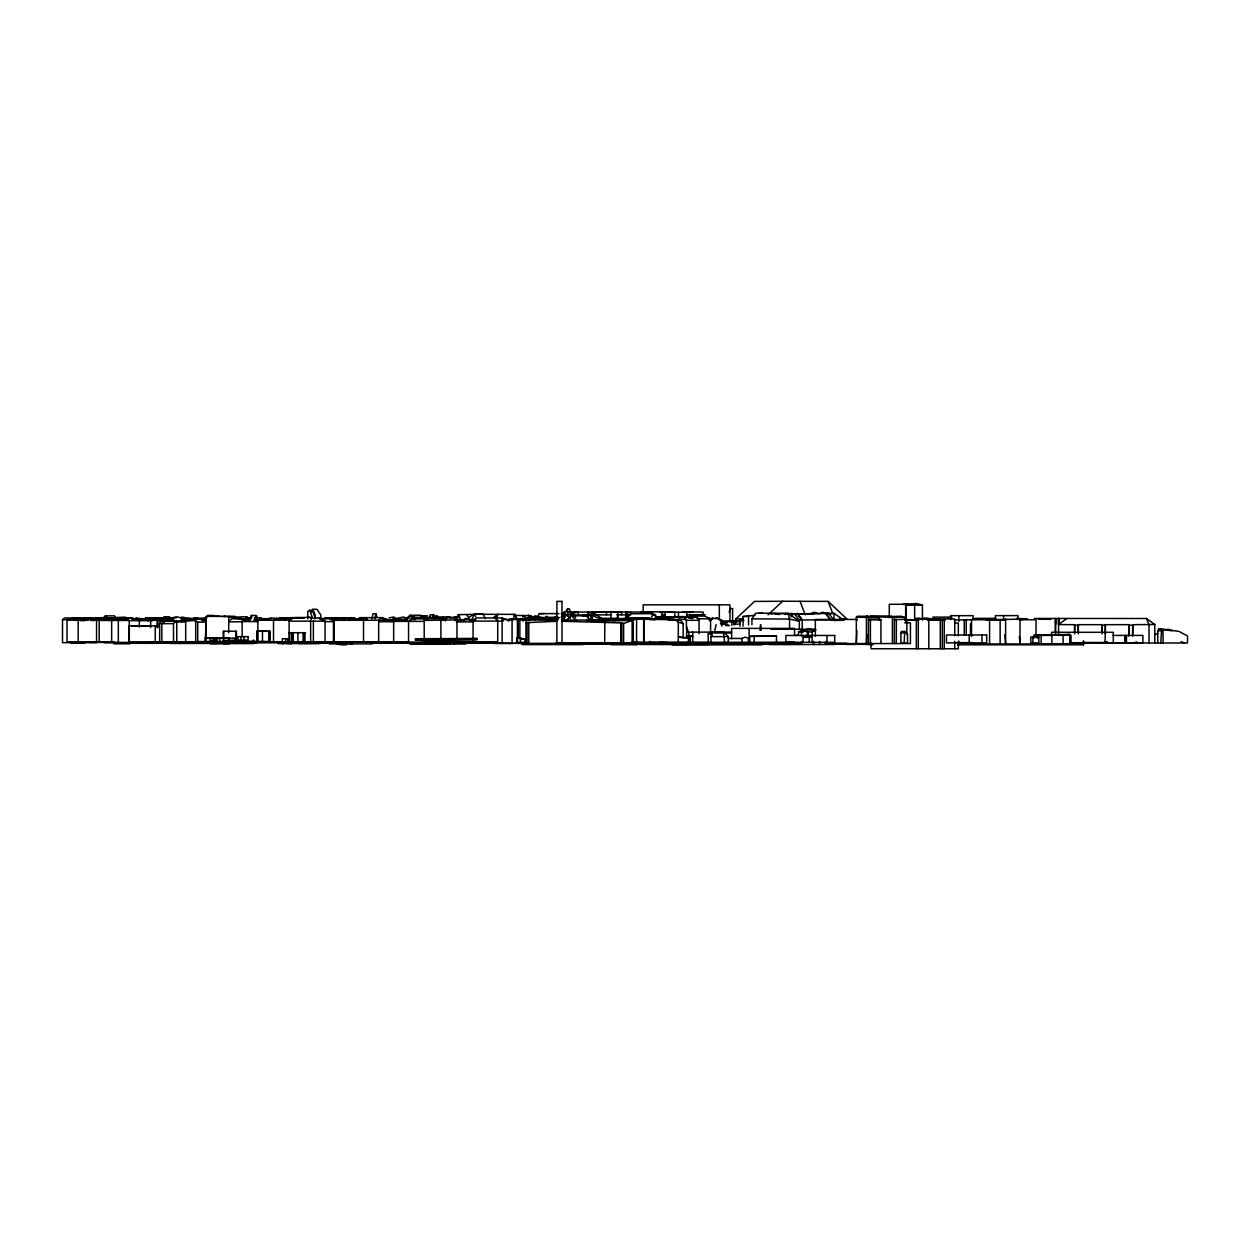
<?xml version="1.0" encoding="UTF-8"?>
<svg xmlns="http://www.w3.org/2000/svg" width="1250" height="1250" viewBox="0 0 1250 1250"><rect width="100%" height="100%" fill="white"/><g stroke="black" fill="none" stroke-linecap="round" stroke-linejoin="round"><path stroke-width="1.5" d="M1058.641 624.188L1058.703 618.5M1055.359 631.766L1055.547 618.5L1055.625 624.188M157.5 627.562L157.641 620.328L176.75 621.094L176.75 642.031M834.062 613.344L833.906 620.562L843.875 620.25L834.062 613.344L796.797 613.797M686.547 636.297L686.781 626.969L689.547 636.297L689.547 642.641L650.922 642.641M856.906 630.859L856.328 643.562L856.328 617.312L857.406 616.234L901.812 616.547M521 619.391L524.516 618.266L539.688 618.359L539.312 617.453L541.156 617.453L542.969 619.5M866.844 634.547L866.422 643.562L866.422 616.469L867.516 616.469M760.016 630.266L760.594 624.609L761.156 630.266M617.016 620.25L617.844 614.797M729.219 612.359L729.969 608.562L732.609 608.562L732.609 621.828M374.844 618.828L375.922 613.734L373.031 613.734L371.922 618.891M714.469 632.141L716.109 624.609M567.828 615.75L567.531 608.797L569.281 608.766L571.469 614.469M254.016 620.641L254.844 617.609L254.844 621.328M255.391 620.953L255.844 615.469L256.781 615.984L256.781 621.516M249.875 620.469L251.312 615.469L255.844 615.469M517.109 638.062L516.703 642.359L524.891 642.359L524.891 639.094L517.109 638.062L524.891 639.094M521.156 639.344L521.562 638.062M246.484 617.5L246.75 616.672L235.906 617.156M562.047 617.328L563.188 614.266L564.297 614.266L563.984 611.922L562.297 614.703M343.672 618.219L351.812 617.625M545.219 619.078L546.281 616.297L547.75 617.828M546.344 617.828L546.938 616.297M710.938 642.609L710.938 636.625L712.891 631.891L723.484 631.953L728.297 636.625L728.297 642.609M311.641 612.109L312.828 609.297L316.984 609.297L320.797 614.922L320.797 618.781M495.766 618.328L497.969 614.297M512.828 619.484L515.047 614.359L473.422 614.297L468.969 617.531M472.188 615.203L472.516 614.438L458.359 614.625L455.281 620.703M540.328 619.859L540.953 618.438L545.328 618.422L544.672 619.859M904.141 643.172L904.766 631.438L907.516 634.266L907.516 643.172L900.906 643.172L900.906 632.688L901.469 631.438L904.766 631.438M495.484 619.156L497.484 614.641L493.469 617.531M471.203 621.203L474.453 613.953L482.984 613.953L485.266 618.609M1101.906 632.359L1102.172 624.672L1078.359 624.672L1078.094 632.359M1074.438 632.359L1074.703 624.672L1058.562 624.578L1058.562 633.797M1105.094 642.766L1105.375 624.672L1129.109 624.672L1129.109 635.688M1128.844 635.922L1129.109 624.672M1132.484 635.922L1132.75 624.672L1154.781 624.5L1154.781 643.031M1157.781 643L1157.781 630.734L1158.656 628.938L1161.641 628.938L1160.766 643M159.297 627.438L159.297 623.797L162.328 623.797L164.172 620.125L165.391 620.609L162.719 623.016M501.813 618.703L502.187 617.984L509.203 620.469M563.125 620.312L566.203 614.516L573.375 614.516L575.688 617.609M537.078 617.828L539.328 613.625L544.328 613.609M537.078 619.156L538.359 616.812L539.5 617.828M538.422 617.828L538.984 616.812M650.281 619.578L653.5 613.719L657.469 618.922M627.75 618.094L630.219 613.719L653.5 613.719M159.297 623.797L161.422 620.125L164.172 620.125M392.047 620.625L390.359 620.516L410.812 620.578L412.656 615.859L413.844 615.859L415.219 619.5M561.516 618.875L564.297 614.266M567.531 608.797L563.859 614.469L563.859 619.281M751.938 618.859L755.609 613.234L788.109 613.234L799.344 621.297L789.547 619.047L751.938 618.859L751.938 624.719M463.75 621.219L465.719 618.234L466.781 619.047M790.938 616.953L793.047 613.859L794.438 613.734L799.344 620.156L799.344 628.953M408.797 618.469L410.484 616.016M825.531 613.281L828.188 612.75L833.828 620.094L830.875 620.062L825.531 613.281L830.875 620.062M235.656 618.203L235 616.516L208.484 616.344L206.016 617.453L205.422 641.781M255.391 617.156L255.047 621.328M173.5 642.031L173.5 623.625L175.969 620.703M161.844 642.031L161.844 623.656L164.531 620.703L165.391 621.109L163.094 622.281M242.125 636.359L242.125 621.594L244.891 618.75L246.859 620.531M690.891 618.359L693.031 616.094L704.5 616.094L710.578 618.781L710.578 633.812M473.078 642.766L473.078 621.078L476.094 617.922L502.187 617.984M867.516 616.234L866.422 617.328L856.328 617.312M203.703 619.172L207.562 615.406L213.922 615.422M782.562 601.281L754.547 601.406L735.906 618.859L735.906 622.5M768.078 614.766L782.594 601.25L828.125 601.391L846.828 618.859L839.797 618.859M103.016 617.969L105.406 615.844L114.312 615.844L117.016 618.484M565.625 620.875L571.266 615.844L586.438 615.844L591 620.828L586.438 615.844M564.469 620.938L568.094 619.703M461.484 620.375L459.766 619.531L456.969 621.953L473.078 621.859L475.703 619.531L424.203 620.422L424.203 642.266M96.75 642.656L62.5 642.656L62.5 619.719L64.469 618.016L72.109 617.922M169.359 620.891L171.531 619L173.844 619.781M556.281 614.75L557.547 613.672M404.125 620.203L410.125 615.25L421.031 615.25L424.391 618.047M96.297 619.016L97.734 617.859M496.375 642.125L333.469 642.062L333.469 620.297L378.672 620.266L381.969 617.641L385.516 620.562L382.375 620.562M363.531 642.125L363.531 620.266L366.844 617.641M424.203 620.422L426.578 618.562L443.281 618.562L445.719 620.219L443.5 620.25M443.281 618.562L440.906 620.406L440.906 642.359M916.359 620.406L918.312 618.922L954.75 618.938L954.75 635.703M942.297 620.406L944.25 618.938L944.25 648.75M247.953 619.75L250.594 617.797M594.812 613.844L592.391 615.609L582.094 615.578L594.812 613.844L604.531 620.297M286.781 619.062L281.406 618.781M572.641 613.312L577.156 611.688M1058.562 624.578L1066.906 618.5M94.297 619.594L96.641 617.922L98.922 619.578M709.438 620.469L713.062 617.906L710.578 620.484L709.438 620.469L709.438 618.531M393.656 642.125L393.656 621.375L408.547 621.375L412.031 618.906L427.672 618.906M543.469 619.391L546.328 617.406L558.953 617.406M343.547 619.797L346.344 617.938L354.469 617.938L357.297 619.703M665.688 618.344L667.594 617.25L673.109 617.469M621.812 643.359L621.812 622.938L561.734 621.266M250.375 619.219L231.656 618.75L228.734 621.891L242.125 621.719L245.578 619.656L248.125 620.641M654.453 619.719L656.156 618.797L680.234 619.906L683.156 623.516L683.156 637.781L690.234 637.781L690.234 642.484L631.109 642.484M385.156 620.25L386.469 619.562M393.656 621.375L400.688 620.594M408.547 642.203L408.547 621.375L410.375 620.422M133.016 619.797L136.281 618.109L141.859 618.703M257.828 641.812L257.828 620.25L261.312 618.469L263.734 619.562M340.766 619.125L343.922 617.547M795.547 635.594L798.484 634.953L798.484 631.906L802.156 630.078L815.812 630.078L812.141 631.906L807.406 631.969L804.562 630.719L801.469 632.266L801.469 636.141M808.297 635.312L808.297 631.969L805.453 630.719L801.469 632.266M188.922 620.688L191.891 619.203L197.75 622.125L205.406 622.172M314.797 616.969L312.391 610.25L309.734 610.25L307.812 611.203L307.812 618.875M278.312 642.406L284.25 642L282.828 643.703L278.312 643.422L278.312 642.406L284.25 642M157.344 619.438L159.719 618.375M534.734 619.516L539.312 617.453M811.5 613.781L814.062 612.234L816.969 613M273.516 641.812L273.516 620.141L277.219 618.516M273.516 620.141L289.109 620.125L292.797 618.516M537.281 618.875L539.297 618.016M708.203 633.906L711.203 632.953L708.203 633.906L708.203 642.625L761.344 642.766M363.531 620.297L366.703 618.969M546.797 618.453L548.609 620.812M1154.797 634.734L1157.781 633.484M1158.656 628.938L1166.094 630L1168.109 629.156L1172.141 630.844M728.422 638.453L741.938 638.453L745.203 637.094L748.453 638.453L748.453 642.266M643.656 642.484L643.656 619.156L680.234 619.906M228.453 641.75L231.562 640.5M1103.75 643L1107.281 641.594M221.016 642.141L224.078 640.969M440.906 620.594L443.625 619.578L445.469 620.859M266.484 619.484L270.922 617.891L284.312 619.094M620.734 643.359L620.734 623.312L623.625 623.438L632.125 620.406L632.125 643.359M620.734 623.312L621.812 622.938M880.922 643.562L880.922 619.797L878.969 619.828L878.969 617.547L876.969 616.469M151.016 618.438L148.031 619.469L148.031 621.094M139.328 627.031L139.328 619.531L160.062 619.469L163.031 618.438L165.422 620.203M529.797 619.547L533.781 618.266M185.453 620.781L192.344 619.625M868.422 619.828L880.391 619.344M456.594 616.672L453.875 617.594L457.625 617.672M278.312 643.422L284.25 643.016M985.953 619.766L1019.984 619.141L1019.984 643.969L1019.359 636.531M552.172 618.062L555.312 617.031M532.375 618.719L533.672 618.297M648.953 619.422L650.875 618.812M894.375 619.766L906.875 619.141L906.875 634.172M1133.219 643L1136.766 641.875M670.234 617.938L674.625 616.578L687.609 616.656M686.719 614.938L704.891 615.031M606.25 620.594L609.922 619.469L613.828 620.625L595.781 620.625L590.922 619.469L586.547 620.547L606.25 620.594L606.25 619.719L610.219 618.812M528.781 643.359L528.781 623.062L527.094 623.531L527.094 643.359M625.375 619.734L632.969 619.734L632.891 642.484M360.641 619.516L363.672 618.688M655.5 618.984L660.297 618.203L660.297 619.062M655.938 619.375L660.297 618.203M645.766 619.516L649.234 617.891L625.844 617.891M666.172 617.234L662.953 618.094L677.438 617.234L656.25 617.328L659.828 618.125M612.016 619.531L615.031 618.734L600.984 618.766M723.344 623.609L720.578 623.609L727.25 622.953M110.078 620.281L113.109 619.188L113.109 620.281L94.641 619.969M358.391 619.297L363.281 618.5L366.75 619.359M347.906 619.562L353.906 618.5L357.25 619.328M181.562 617L193.688 619.422M166.625 619.203L176.469 616.766L191.094 620.219M689.844 615.031L704.891 614.562M770.906 614.188L774.312 613.359L779.266 614.547M632.969 619.734L634.859 619.75M995.422 619.766L1005.625 619.766L964.266 619.75L964.266 635.031M606.797 620.469L611.844 619.375L615.172 620.734M522.672 619.391L532.266 617.25L559.031 617.828M280.219 618.812L279.203 619.062M388.938 617.984L393.406 617L398.75 619.25L407.312 619.25M397.672 618.266L403.5 617L407.109 618.5M110.359 617.688L102.469 618.328L104.859 618.328M103.75 619.391L106.375 618.828L113.109 620.281M281.75 618.797L286.344 618.438M917.875 618.547L919 618.297M928.281 618.297L923.922 618.344M534.406 619.484L539.688 618.359M357.609 619.375L362.359 618.375M386.453 620.734L391.109 619.75L394.781 620.547M442.156 618.031L450 617.281L443.641 618.078M424.297 617.594L413.078 617.469L442.031 618.031M434.5 617.594L450 617.281M661.625 615.641L664.984 614.953L661.625 614.953M786.594 614.312L791.234 613.359L797 614.516M532.578 619.328L537.578 618.297M139.328 619.531L160.219 619.797M561.984 620.656L569.016 620.656M902.688 604.516C909.266 602.062 915.641 606.391 922.438 604.984L922.438 620.094M911.109 604.391L916.156 603.406L922.438 604.984M157.234 627.609L157.234 620.406L162.828 619.812M669.203 620.281L674.875 620L670.219 620M429.406 617.969L424.391 618.125M743.047 626.219L743.047 616.484L755 615.328M739.969 626.203L739.969 620.359L743.156 619.828M221.094 637.859L219.609 638L229.594 637.875L214.469 638.656L214.469 641.516M870.578 616.609L902.906 617.156M325.078 621.156L319.453 617.766L313.75 618.359L309.859 617.281L292.578 617.766L289.109 621.156L325.078 621.156L325.078 642.562M214.469 638.656L219.609 637.938L219.609 641.75M332.125 618.391L340.922 618.203M609.609 619.484L618.641 618.328L601.266 618.328M609.312 619.375L614.656 618.766M696.703 617.031L699.078 620.297L686.406 620.328L684.047 617.016L678.234 617.594L696.703 617.031L684.047 617.016M149.125 641.969L195.719 641.969L195.719 620.438L174.703 621.484L174.703 620.594L177.516 621.859L175.484 621.844M796.125 613.859L797.469 613.734L802.234 620.203L799.344 620.156M720.578 623.609L723.094 622.969M614.766 620.609L632.125 620.406M440.516 617.734L443.656 618.078L439.609 617.734L443.641 617.484M625.078 619.406L647.953 619.156M803.047 642.297L803.047 637.359L805.922 637.141L812.094 637.141L812.094 642.297M117.484 619.766L126.266 619.078L129.281 620.656L151.125 620.609L147.062 619.188M134.219 619.297L137.109 619.078L140.156 620.672L137.438 619.656M803.047 637.359L812.094 637.141M618.328 619.078L628.266 618.312L606.375 619.109L627.328 618.766M749.766 642.156L749.766 636.422L754.203 636.094L776.484 636.094L776.484 642.156M776.484 636.094L749.766 636.422M415.469 639.016L477.094 638.547L477.094 639.562L415.469 640.031L415.469 639.016L421.953 638.656L477.094 638.547M545.953 621.172L543.703 618.328L509.531 619.109L508.297 621.172M513.297 619.109L531.703 618.891L528.219 619.109M1069.781 634.469L1041.156 634.891L1041.156 643.875L1069.781 643.875L1069.781 634.469L1063.094 634.938L1063.094 643.875M532.109 619.109L543.703 618.328M1052.719 634.891L1051.859 634.938L1051.859 643.875M450 618.031L458.969 617.438M668.922 619.734L686.406 619.359L686.406 628.875M107.719 620.406L118.328 619.812L118.328 642.391M655.422 617.766L662.188 617.656M415.469 640.031L477.094 639.562M283.266 642.641L289.75 642.297M636.594 619.156L636.531 642.484L632.469 642.234L661.734 642.688L661.734 641.672M201.312 619.094L203.172 619M424.906 615.875L427.5 615.75M112.953 617.828L125.781 617.328M410.812 618.984L412 618.938M235.656 617.109L227.859 616.516L235 616.516M927.141 618.75L928.281 618.719M105.422 618.109L113.062 617.875M896.766 616.625L901.812 616.469L902.906 617.453M260.906 618.906L269.078 618.688M463.969 619.375L468.094 619.281M905.562 605.203L914.641 604.984L905.984 604.922M556.578 621.312L525.984 622.672L528.781 623.062M659.812 612.375L673.469 612.172M683.219 612.016L692.969 611.875M261.516 619.156L269.875 619.031M435.766 615.828L437.328 615.812L438.891 618.047M909.531 620.188L918.125 620.141M80.172 620.547L83.875 620.516M342.219 618.219L335.438 618.422L341.594 618.219M720.906 623.328L729.406 625.578L725.875 625.562M342.641 643.391C332.109 642.859 340.844 645.641 346.672 644.438L346.672 643.422L342.641 643.391L342.641 644.406M421.344 616L424.375 615.984L420.641 615.984M361.594 619.328L357.109 619.359L363 618.125L366.672 618.938M435.797 618.031L433.25 617.953L433.25 614.859M654.922 619.609L649.766 619.578M279.188 619.062L276.547 619.078M281.75 619.062L284.797 618.781M557.641 619.297L552.75 619.312L546.328 617.406M913.609 620.172L918.484 620.172L905.281 620.188M939.844 620.172L944.719 620.172L927.5 620.031M733.391 624.125L739.469 624.109M212.469 638.156L215.984 638.156L215.984 641.75L213.172 640.312M673.266 612.203L669.906 612.016M686.719 615.031L686.719 612.25L669.906 612.219L674.75 612.25M789.906 614.531L793.453 614.516M224.406 616.422L225.484 616.438M561.094 617.031L564.953 617.016M655.719 616.922L662.266 616.906M537.625 617.375L531.219 617.375L535.453 615.828L538.203 616.797M156.5 619.359L167.016 619.328M138.016 619.156L148.328 619.172M188.359 619.109L191.781 619.109M91.156 620.844L91.156 619.672L93.125 619.672M137.797 619.328L146.391 619.328M358.203 619.375L359.812 619.375M599.922 619.281L604.984 619.281M797.234 613.203L802.234 619.938L830.875 619.875M184.828 621.484L174.703 621.484M242.125 621.594L257.828 621.578M161.844 623.656L173.5 623.625M205.312 637.734L215.984 638.156L205.312 637.734L205.312 641.75M208.938 638.172L236.234 638.469L236.234 641.75M889.281 617.734L889.281 604.281L905.641 604.281L906.297 619.734M906.297 604.891L914.641 604.891L914.641 619.781M640.969 612L652.297 612.141L652.297 615.016L655.719 615.016L655.719 618.688M564.891 612.062L565.797 612.062M568.672 612.062L642.188 612M682.281 612.016L703.062 612.016L703.062 615.016M591.797 612.156L621.562 612.156M652.297 612.141L640.969 611.75M569.531 612.578L576.266 612.578M539.328 613.625L558.953 613.609M561.172 613.672L564.812 613.672M774.094 613.781L813.641 613.781M593.953 614.875L610.875 614.875M616.656 614.797L625.891 614.797M570.016 615L588.938 615M627.234 614.953L630.609 614.953L630.609 612M515.641 616.984L515.641 615.688L513.984 615.344L529.625 615.734L529.625 616.984M210.797 616.172L219.906 616.172M870.391 616.328L891.844 616.344M222.187 616.406L226.781 616.406M664.781 616.266L661.047 616.266L661.047 617.328M748.078 616.484L743.047 616.484M457.672 617.328L432.219 617.359M932.75 617.109L951.797 617.109M96.484 617.859L111.141 617.844L113.391 619.828M655.422 617.328L663.391 617.328M116.938 617.562L125.203 617.562M234.75 617.719L238.344 617.719L241.375 619.625M255.5 617.797L260.422 617.797L263.438 619.125M290.359 617.625L299.922 617.625M359.469 617.656L381.969 617.641M665.469 617.656L667.641 617.656L664.062 617.156M866.422 616.469L868.422 617.547L878.969 617.547M73.594 617.938L108.688 618.016M176.328 617.906L158.344 617.906L160.234 618.062M195.516 618.031L197.625 618.031M279.328 617.859L304.484 618.031M414.328 618.062L429.188 617.594M425.375 618.031L423.297 617.359L440.547 618.062M693.859 617.844L688.734 617.844L689.875 618.25M83.812 618.094L92.328 618.094M158.703 618.266L145.75 617.688L164.359 618.266M193.5 618.141L206.453 618.141M236.406 618.312L241.328 618.312L245.406 620.328M434.5 618.078L435.906 617.594M541.422 618.266L547.234 618.266M947.766 618.203L951.5 618.203M974.828 618.344L995.844 618.344M187.812 618.359L197.609 618.562M346.281 618.562L319.297 618.531L325.078 621.641L333.984 621.641M708.328 618.531L717.594 618.531L716.062 617.75L721.688 619.969L721.734 626.109M915.594 618.344L940.297 618.859M1034.438 618.453L1146.422 618.5L1154.781 624.5M133.016 618.75L149.406 618.688M150.453 618.719L157.203 618.719M188 618.781L194.844 618.781M206.047 618.609L193.469 619.094L205.844 619.016M260.766 618.672L270.906 618.703M280.516 617.906L286.141 618.703L281.484 617.906M354.453 618.75L360.25 618.75M627 618.656L603.75 619.109M632.625 618.594L650.141 618.594M1023.469 618.75L1027.297 618.766L1016.516 618.484M137.594 618.969L171.531 619M187.391 619L190.797 619M250.953 618.938L240.844 619.047L245.281 620.859M265.312 618.891L270.703 618.891M540.547 619.047L557.781 619.047M599.859 619.094L606.797 619.094M663.453 619.062L650.5 619.031L653.812 619.422M735.906 618.859L743.328 618.859M127.641 619.188L83.156 619.109L88.359 620.234M132.094 619.344L158.828 619.219M187.328 619.375L202.5 619.203L205.547 620.703M354.234 619.344L363.578 619.344M972.469 619.281L976.719 619.281M985.953 619.266L994.984 619.266M383.172 619.375L386.812 619.375M667.656 619.562L674.75 619.609M857.406 619.453L815.344 619.453L815.344 636.141M62.5 619.719L70.562 619.719L72.562 618.016L80.375 617.922L81.609 619.094L79.391 619.766M122.906 619.766L101.203 620.406L129.281 620.484L129.281 642.391M201.25 619.625L204.797 619.625M627.281 619.734L606.25 619.719M869.859 619.344L880.922 619.797M932.547 619.875L945 619.875M954.25 619.875L966.906 619.875M1019.984 619.734L1036.031 619.734L1036.031 636.516M111.531 619.953L122.312 619.953L110.078 619.969M201.594 619.984L205.406 619.984M469.547 620.141L473.016 620.141M557.969 620.047L523.281 620.047L529.531 620.641M561.812 620.047L621.547 620.047M904.75 620.031L918.688 620.031M257.828 620.25L273.516 620.25L276.969 618.469L279.391 619.562M382.531 620.25L406.219 620.297M508.516 620.266L511.109 619.547M739.969 620.359L743.875 620.359M927.859 620.172L944.719 620.172M160.297 620.594L176.75 621.094M256.625 620.438L258.453 620.438M473.078 621.078L503.391 621.078M720.359 621.109L740.594 621.109M174.266 621.672L185.016 621.672M724.094 621.609L740.719 621.609M632.969 622.922L632.969 642.484M904.719 622.844L910.437 622.844L910.437 643.562L825.078 643.562M954.516 623.047L958.328 623.047L958.328 635.891M720.578 623.375L723.094 623.375M1074.438 625.25L1078.094 625.25M1101.906 625.25L1105.109 625.25M1128.844 625.25L1132.484 625.25M131.906 625.953L149.078 625.953M807.172 628.969L811.156 628.969M770.891 629.266L815.641 629.266M804.562 630.719L805.453 630.719M1157.781 630.734L1160.766 630.734M688.156 632.125L731.75 632.062M798.484 631.906L803.094 631.906M288.906 632.703L305.516 632.703M713.906 633.016L731 633.016M1064.594 635.172L1033.828 634.922L1033.828 638.438M1035.719 635.422L1052.375 635.422M1112.656 635.422L1142.906 635.422L1142.906 643.062L1070.266 643.062M687.359 636.125L692.828 636.125M688.734 636.438L692.5 636.438M710.938 636.625L728.297 636.625M232.344 638.469L236.531 638.625M223.172 641.469L236.422 641.469M245.312 641.422L270.266 641.484L270.266 631.281L256.922 631.234L256.922 641.484M196.359 641.547L258.266 641.516M261.031 641.609L264.469 641.609M286.703 641.656L289.953 641.656M114.266 641.938L67.016 642L67.016 619.547L111.656 619.5L111.656 642.391M203.703 641.812L229.438 641.781M234.766 641.781L283.688 641.812M288.328 641.938L408.906 641.922M434.406 641.906L456.062 641.906M459.594 641.984L462.406 641.984M466.422 642L468.344 642M471.891 642.016L495.781 642.016M70.078 642.109L114.531 642.125M208.391 642.047L128.812 642.234L128.812 625.844L159.672 625.844L159.672 642.234M216.359 642.141L225.219 642.141M252.562 642.094L278.406 642.156M293.391 642.125L297.766 642.125M308.828 642.047L322.359 642.047M794.547 642.156L659.422 642.547M89.281 642.422L198.828 642.312M252.938 642.547L280.141 642.422M290.844 642.281L325.078 642.281M372.469 642.328L408.875 642.438M421.859 642.375L496.484 642.406M691.438 642.484L709.406 642.484M1082.469 642.484L1106.812 642.484M104.031 642.703L114.109 642.703M156.141 642.703L198.953 642.594M216.234 642.594L223.484 642.594M254.062 642.594L279.766 642.594M288.906 642.781L305.516 642.781M313.281 642.562L335.766 642.562M372.297 642.562L379.5 642.562M403.094 642.75L408.328 642.844M403.781 642.75L407.422 642.75M429.266 642.547L439.719 642.547M464.953 642.594L503.391 642.766M957.219 642.609L971.516 642.609M1070.359 642.719L1113.312 642.766L1113.312 632.297L1051.562 632.297L1051.562 635.781M70.766 642.828L85.094 642.828M129.141 642.828L171.703 642.922M216.156 642.984L224.719 642.984M253.078 642.984L256.594 642.984M371.391 642.938L380.25 642.938M453.781 643.062L503.266 643.062M1069.938 642.844L1187.5 643L1187.5 636L1178.922 631.375L1162.984 629.156L1163.109 643M128.094 643.297L157.953 643.297M206.719 643.25L246.812 643.25M335.094 643.172L283.266 643.656L283.266 642.062L291.375 642.672M371.047 643.078L403.203 643.234M639.609 643.234L556.141 642.688L561.734 643.156M761.344 643.297L769.469 643.297M833.547 643.297L846.828 643.297M958.547 643.062L970.531 643.062M169.984 643.453L216.922 643.422L216.922 639.797M298.844 643.578L319.344 643.578M407.297 643.359L428.859 643.359M494.531 643.5L512.812 643.5M515 643.359L716.547 643.344M113.766 643.797L129.625 643.797M210.281 643.812L229.547 643.812M420.844 643.797L448.656 643.672M622.484 643.719L692.562 643.609M713.969 643.641L801.703 643.641M828.281 643.828L843.297 643.828M1033.828 643.719L1071.016 643.719L1071.016 635.172L1035.641 634.922M329.344 643.906L372.203 643.906M528.578 643.875L614.812 643.891M867.109 644.062L872.688 644.062M970.484 643.969L1036.031 643.969M350.219 644.25L351.812 644.25M410.109 644.141L450.141 644.141M571.516 644.266L612.031 644.156M640.297 644.359L687.609 644.359M751.938 644.25L772.625 644.25M783.766 644.312L790.453 644.312M833.766 644.25L866.172 644.344M521.969 644.594L582.984 644.594M634.984 644.375L708.5 644.484M769.219 644.594L834.5 644.484M845.797 644.375L855.797 644.375M611.25 644.734L636.609 644.734M672.031 644.859L762.109 644.859M872.688 644.828L865.047 644.312M957.641 644.812L1083.547 644.812L1083.547 641.172M324.828 618.047L334.609 618.047M656.844 618.344L663.922 618.344M693.031 616.094L699.078 618.781L710.578 618.781M618.969 619.328L628.562 619.344M607.453 620.469L620.375 620.484M408.547 621.375L424.203 621.375M141.031 625.953L144.062 625.953M667.141 642.547L659.422 642.203L662.234 642.547M683.359 612.219L686.719 612.234M759.203 612.953L762.203 612.953M102.469 619.266L101.016 619.188M98.219 617.922L111.141 618.016M149.078 618.625L153.312 618.656M320.203 618.953L329.844 618.375L333.359 619.609M151.469 618.156L157.375 618.203M201.578 620.156L204.406 620.172M246.109 617.656L251.797 617.719M346.672 643.422L336.984 643.281M346.672 644.438L336.984 644.297M181.438 621.766L181.438 618.078L183.438 618.109L185.656 620.344M156.078 618.516L164.594 618.625M631.172 642.406L636.531 642.484M661.734 642.688L649.109 642.453M632.688 642.25L637.031 642.359L637.078 641.438M225.688 640.266L225.688 641.281L235 642.062L234.969 638.422M545.828 619L531.516 618.625L535.078 619.531M225.688 641.281L235 642.062M811.5 613.375L819.688 613.672L822.766 612.234L830.703 614.453M690.234 637.781L678.312 637.062L683.156 637.781M643.656 619.156L647.953 619.375M900.906 632.688L904.141 632.875M335.438 618.422L336.859 618.422M1062.609 634.859L1064.594 634.984M422.047 617.453L429.188 617.922M149.125 619.531L160.219 620.312M283.266 643.062L291.375 643.688L291.375 642.219M400.562 620.516L396.594 620.203L393.656 621.734L378.672 621.719L381.562 620.203L386.812 620.625M789.172 613.781L795.438 614.359M895.938 616.547L901.812 617.156L899.328 616.547M1019.906 619.609L1021.859 619.734M208.938 637.703L212.781 638.172M546.797 619.938L547.812 620.062M67.016 619.547L85.219 620.484L78.188 619.609L78.188 642M189.125 641.859L194.75 642.594M1166.094 630L1170.797 630.656M430 617.953L430 614.859L434.266 614.859L434.266 618.531M420 617.438L422.922 617.922M265.719 618.672L269.031 619.359M383.406 619.672L387.562 620.547L383.594 620.625M107.547 617.766L116.375 619.328L108.844 617.766M279.297 617.891L284.797 619.047M238.516 618.594L242.937 619.531M108.766 620L111.859 620.656M529.625 615.734L527.781 615.328L530.766 615.766M94.219 619.109L100.609 620.5M162.5 620.656L149.125 619.906L152.859 620.75M331.078 617.703L334.766 618.578M231.609 640.594L234.969 641.469M689.688 614.359L691.875 614.938L691.875 618.906M675.875 619.906L678.312 622.219L683.156 623.516M354.016 618.688L357.062 619.562M1038.422 634.922L1037.328 634.859L1037.328 638.438M161.422 620.125L162.828 620.594M392.312 617.828L398.75 620.344M382.656 617.828L389.078 620.344M603.156 620.125L592.391 615.609L592.391 621.188M1181.125 641.594L1184.375 643M91.156 619.672L93.734 620.844M856.328 619.453L857.406 619.953M329.828 618.578L334.281 620.75M251.312 615.469L252.281 615.969M330.016 618.531L334.328 620.875M346.344 617.938L349.188 619.703M459.672 619.578L461.484 620.859M287.734 617.859L290.453 619.859M410.125 615.25L412.937 617.594M571.266 615.844L577.016 621M800.031 601.266L805.25 614.797M566.203 614.516L570.328 618.453M105.406 617.688L107.328 619.562M105.406 615.844L108.094 618.484M181.438 618.078L184.109 620.781M798.891 616.25L802.047 619.938M520.875 618.328L523.078 621.172M329.844 618.375L330.766 619.766M309.859 617.281L311.266 619.391M136.281 618.109L136.812 618.953M710.453 632.953L712.266 636.109M474.453 613.953L475.734 616.516M458.359 614.625L461.531 621.094M466.953 614.625L469.953 620.781M496.234 617.953L497.719 621.078L497.719 642.766M1146.422 618.5L1149.031 624.578L1149.031 643.031M515.047 614.359L517.078 619.141M312.828 609.297L315.172 614.922L315.172 618.781M828.125 601.391L832.781 613.625M412.656 615.859L414.234 620M563.188 614.266L564.312 617.328M309.734 610.25L312.141 616.969M375.922 613.734L376.859 616.438M246.75 616.672L247.797 620M788.109 613.234L789.547 619.047L789.547 628.734M723.484 631.953L724.641 642.609M578.031 611.922L578.266 613.672M565.906 614.469L566.062 615.797M1004.844 634.672L1005.625 643.969L1005.625 619.141M1132.75 624.672L1132.75 635.688M1126.469 635.422L1126.469 643.062M1125.172 635.422L1125.172 643.062M1125.078 635.422L1125.078 643.062M1105.375 624.672L1105.375 633.844M1102.172 624.672L1102.172 633.844M1083.406 641.172L1083.406 644.812M1078.359 624.672L1078.359 633.844M1074.703 624.672L1074.703 633.844M1059 618.5L1059 624.188M1058.391 618.5L1058.391 624.188M1055.547 618.5L1055.547 633.656M1032.844 637.031L1032.844 642.922M1017.953 619.734L1017.953 615.625L995.422 615.625L995.422 620.047M1003.594 615.625L1003.594 619.812M1000.141 619.766L1000.141 643.969M989.594 619.75L989.594 643.969M981.969 635L981.969 642.859M973.156 619.516L973.156 615.672L950.656 615.672L950.656 619.516M971.531 619.75L971.531 636.516M970.484 623.766L970.484 634.781M969.203 635L969.203 642.859M966.203 619.281L966.203 634.844M958.844 615.672L958.844 621.438M958.844 641.172L958.844 644.812M958.328 641.406L958.328 648.75L871 648.75L871 643.016M954.75 641.297L954.75 648.75M942.297 620.031L942.297 648.75M940.281 620.031L940.281 648.75M928.813 618.922L928.813 648.75M918.312 618.922L918.312 648.75M916.359 620.078L916.359 648.75M905.641 604.281L905.641 621.578M904.906 619.766L904.906 617.156L892.391 617.156L892.391 643.562M896.344 619.141L896.344 643.562M894.375 617.156L894.375 643.562M870.406 619.797L870.406 643.562M868.422 617.547L868.422 643.562M827 635.469L827 642.328M826.031 641.438L826.031 644.484M819.656 641.438L819.656 644.484M812.141 631.906L812.141 635.266M809.25 637.359L809.25 642.297M807.406 631.969L807.406 635.312M802.234 619.938L802.234 629.453M801.5 641.391L801.5 644.438M794.547 635.281L794.547 628.391L731.625 628.391L731.625 638.719M785.312 613.781L785.312 614.562M754.203 636.094L754.203 642.156M749.125 628.391L749.125 642.156M748.531 615.547L748.531 624.938M741.938 638.453L741.938 642.266M734.719 621.109L734.719 624.766M734.031 621.109L734.031 624.766M731.812 621.609L731.812 625.453M729.969 621.828L729.969 604.844L643.125 604.844L643.125 612.406M722.875 621.109L722.875 624.766M719.328 604.844L719.328 619.984M699.078 618.781L699.078 633.812M692.688 632.062L692.688 642.141M688.5 637.516L688.5 642.484M678.469 612.25L678.469 616.047M678.312 622.219L678.312 642.484M674.75 616.047L674.75 612.016L648.578 611.75M664.984 612.016L664.984 618.609M663.203 616.266L663.391 618.922M662.078 612L662.078 617.781M649.562 641.375L649.562 642.375M644.062 619.156L644.062 642.406M627.641 611.969L627.641 618.688M626.516 611.969L626.516 619.484M625.891 611.969L625.891 618.672M623.625 623.438L623.625 643.359M621.516 611.969L621.516 614.797M617.844 611.969L617.844 618.672M610.875 611.969L610.875 618.75M606.438 611.969L606.438 614.875M604.844 621.859L604.656 643.359M592.172 611.969L592.172 614.875M591.438 611.969L591.391 615.734M591 615.609L590.984 621.188M588.578 611.969L588.625 615.734M587.906 611.969L587.906 615.875M531.094 615.828L531.094 616.984M524.797 615.734L524.797 616.984M522.906 615.344L522.906 616.984M520.438 639.094L520.438 642.359M519.875 619.547L519.875 637.688M518.141 619.547L518.141 637.688M517.438 619.547L517.438 643.141M512.078 619.547L512.078 643.141M475.25 638.531L475.25 639.547M465.719 641.859L465.719 644.016L437.125 644.016L437.125 641.859M456.969 620.578L456.969 642.359M454.172 641.859L454.172 644.016M438.438 617.266L418.266 618.062M417.609 638.859L417.609 639.875M378.672 620.266L378.672 642.125M344.766 643.406L344.766 644.406M334.125 620.297L334.125 642.062M313.375 621.156L313.375 642.281M310.656 621.156L310.656 642.281M304.719 632.703L304.641 642.781M304.453 632.703L304.578 642.781M304.234 632.703L304.234 642.781M303.109 632.703L303.062 642.781M297.906 632.703L297.906 642.781M293.031 632.703L293.031 642.781M292.844 632.703L292.844 642.781M291.594 632.703L291.594 642.781M289.609 632.703L289.609 642.781M289.109 620.125L289.109 642.281M285.562 638.703L285.562 642.172M285.266 618.703L285.266 619.969M282.828 642.688L282.828 643.703M279.734 641.938L279.734 642.953M269.719 631.281L269.719 641.484L269.656 631.469L257.453 630.859L257.422 641.484M262.5 631.234L262.469 641.484M256.953 631.234L256.953 641.484M253.375 639.891L253.375 643.562L223.266 643.562L223.266 639.75M244.422 639.891L244.422 643.562M244.031 636.656L244.031 640.031M240.984 636.656L240.984 640.031M236.531 641.75L236.422 631.25L223.203 631.25L223.203 638.422M236.047 631.25L236.047 641.469M235.375 639.781L235.484 643.562M232.672 640.422L232.672 641.438M229.594 637.688L229.594 641.75M228.734 617.328L228.734 632.75M228.297 638L228.297 641.75M228.016 640.844L228.016 641.859M223.828 631.25L223.828 641.469M213.109 638.156L213.109 641.75M210.984 639.797L210.984 643.422M209.687 639.75L209.687 643.422M206.016 617.453L206.016 641.781M205.328 618.516L205.328 620.156M203.016 619.484L203.016 620.891M197.75 622.125L197.75 641.547M185.688 620.438L185.688 641.969M160.062 619.469L160.062 621.094M159.672 620.406L159.672 623.797M155.234 625.844L155.234 642.234M150.656 620.344L150.656 627.562M99.219 619.5L99.219 641.969M96.547 619.5L96.547 641.969M549.141 620.781A118.25 6.312 5.7 0 1 553.266 620.781M115.016 617.969L110.719 618.188L132.891 617.969L115.016 617.969M561.984 601.375L556.906 601.375L556.906 642.984L561.984 642.984L561.984 601.375M169.609 617.25L163.828 617.25L169.609 617.25M1045.359 618.906L1038.25 618.906L1050.797 619.359L1045.359 618.906M525.984 619.547L502.109 619.547L502.109 643.141L525.984 643.141L525.984 619.547M986.688 635L946.453 635L946.453 642.859L986.688 642.859L986.688 635M834.719 635.469L785.875 635.469L785.875 642.328L834.719 642.328L834.719 635.469M248.141 636.656L237.969 636.656L237.969 640.031L248.141 640.031L248.141 636.656M1038.859 637.031L1030.797 637.031L1030.797 642.922L1038.859 642.922L1038.859 637.031M287.656 638.703L282.281 638.703L282.281 642.172L287.656 642.172L287.656 638.703M637.031 642.359L635.984 642.234L637.078 642.453M813.484 644.438L813.484 641.391L813.438 644.484M268.969 641.484L268.969 631.234L268.859 641.484"/></g></svg>
